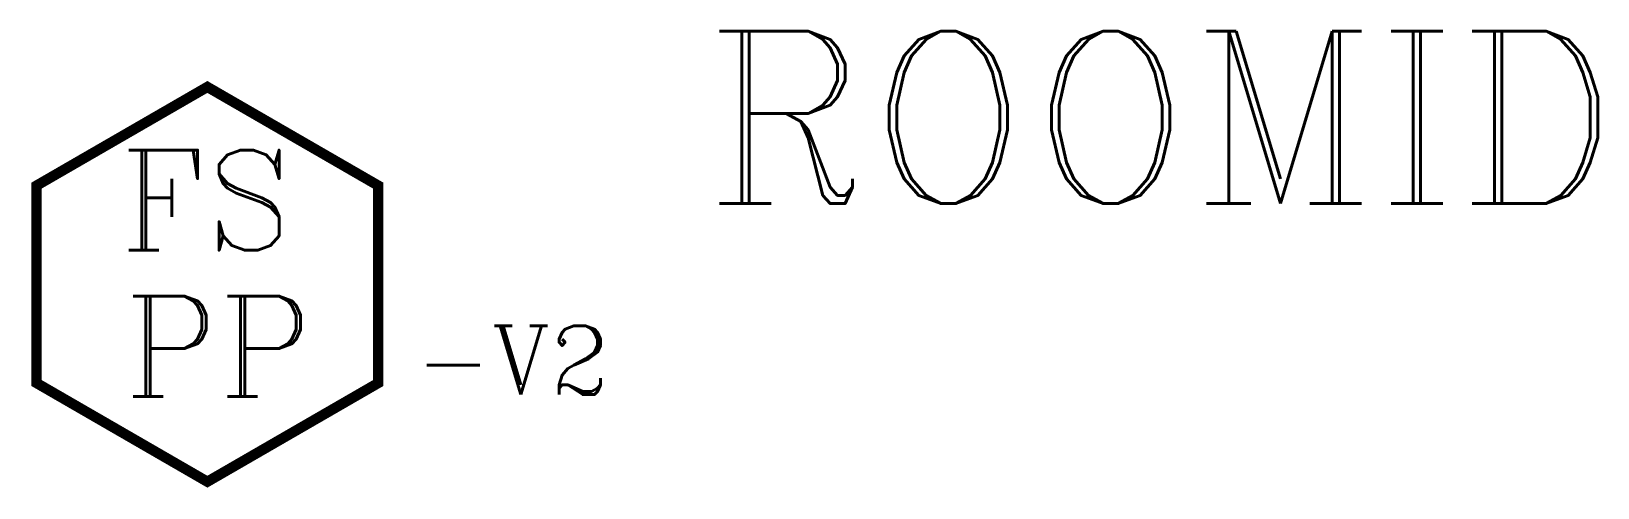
# Model space of a CAD drawing. Header units: inches. Extents: x -13.7 to 82.9, y -15.7 to 12.5.
import ezdxf

# ---------------------------------------------------------------- set-up
doc = ezdxf.new("R2010")
doc.units = ezdxf.units.IN
doc.header["$LTSCALE"] = 48
doc.header["$MEASUREMENT"] = 0
doc.styles.add('FSL12-1', font='complex.shx')
doc.styles.add('ROMANC', font='COMPLEX.SHX')
doc.styles.add('WSNotes', font='complex.shx', dxfattribs={"height": 18})

msp = doc.modelspace()

# ---------------------------------------------------------------- texts
at = {"style": 'WSNotes', "flags": 1}
msp.add_attdef('ROOMID', (27.823, 1.862), '', height=10.625, dxfattribs=at)

# ---------------------------------------------------------------- wipeouts: each hides what was drawn before it
msp.add_wipeout([(-13.422, -15.298), (22.567, -15.298), (22.567, 9.056), (-13.422, 9.056)])

# ---------------------------------------------------------------- next in the draw order: linework, layer by layer
at = {"const_width": 0.637}
msp.add_lwpolyline([(-2.877, -15.298), (7.669, -9.209), (7.669, 2.968), (-2.877, 9.056), (-13.422, 2.968), (-13.422, -9.209)], close=True, dxfattribs=at)

# ---------------------------------------------------------------- next in the draw order: texts
at = {"linetype": 'Continuous', "style": 'FSL12-1'}
for s, p in [('FS', (-8.256, -1.022)), ('PP', (-7.995, -10.032))]:
    msp.add_text(s, height=6.1857, dxfattribs=at).set_placement(p)
at = {"insert": (9.932, -5.69), "char_height": 4.2378, "width": 28.25226, "attachment_point": 1, "style": 'ROMANC'}
msp.add_mtext('-V2', dxfattribs=at)

doc.saveas('drawing.dxf')
